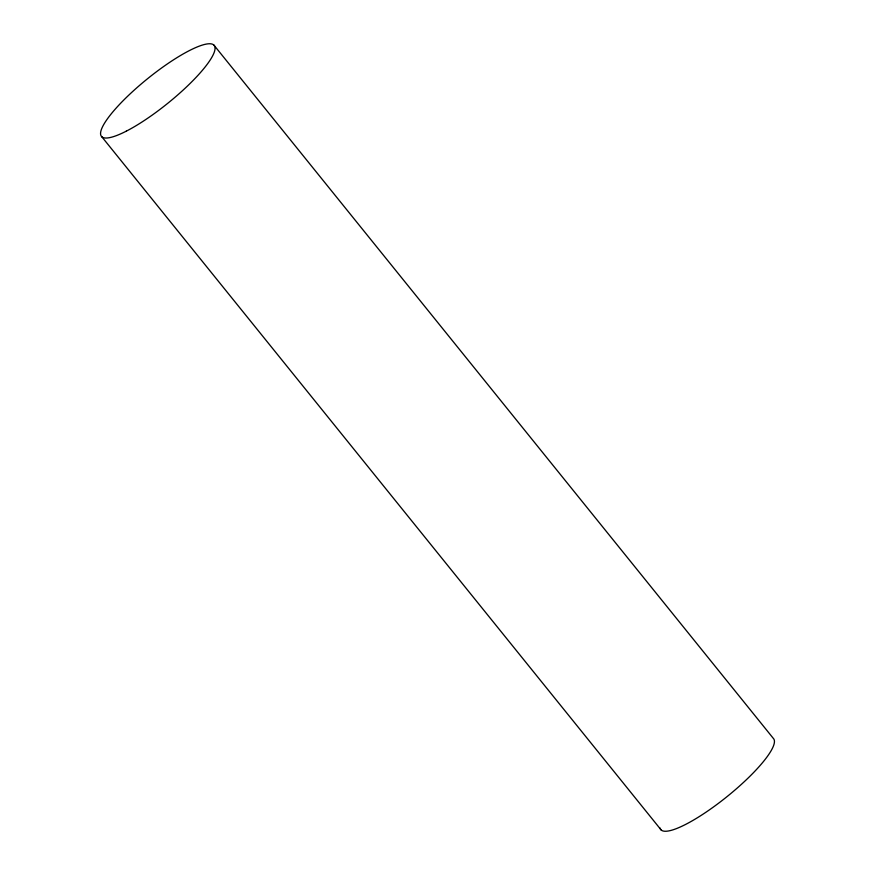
<?xml version="1.0" encoding="UTF-8"?>
<svg xmlns="http://www.w3.org/2000/svg" width="875" height="875" viewBox="0 0 875 875"><rect width="100%" height="100%" fill="white"/><g stroke="black" fill="none" stroke-linecap="round" stroke-linejoin="round"><path stroke-width="1.31" d="M213.883 45.073L773.27 738.314A72.439 15.914 -38.9 0 1 725.025 798.23A72.439 15.914 -38.9 0 1 660.089 828.078M101.73 136.686L661.117 829.927M126.306 131.152A72.439 15.914 -38.9 0 0 214.955 49.514A72.439 15.914 -38.9 0 0 132.158 91.984A72.439 15.914 -38.9 0 0 126.306 131.152"/></g></svg>
